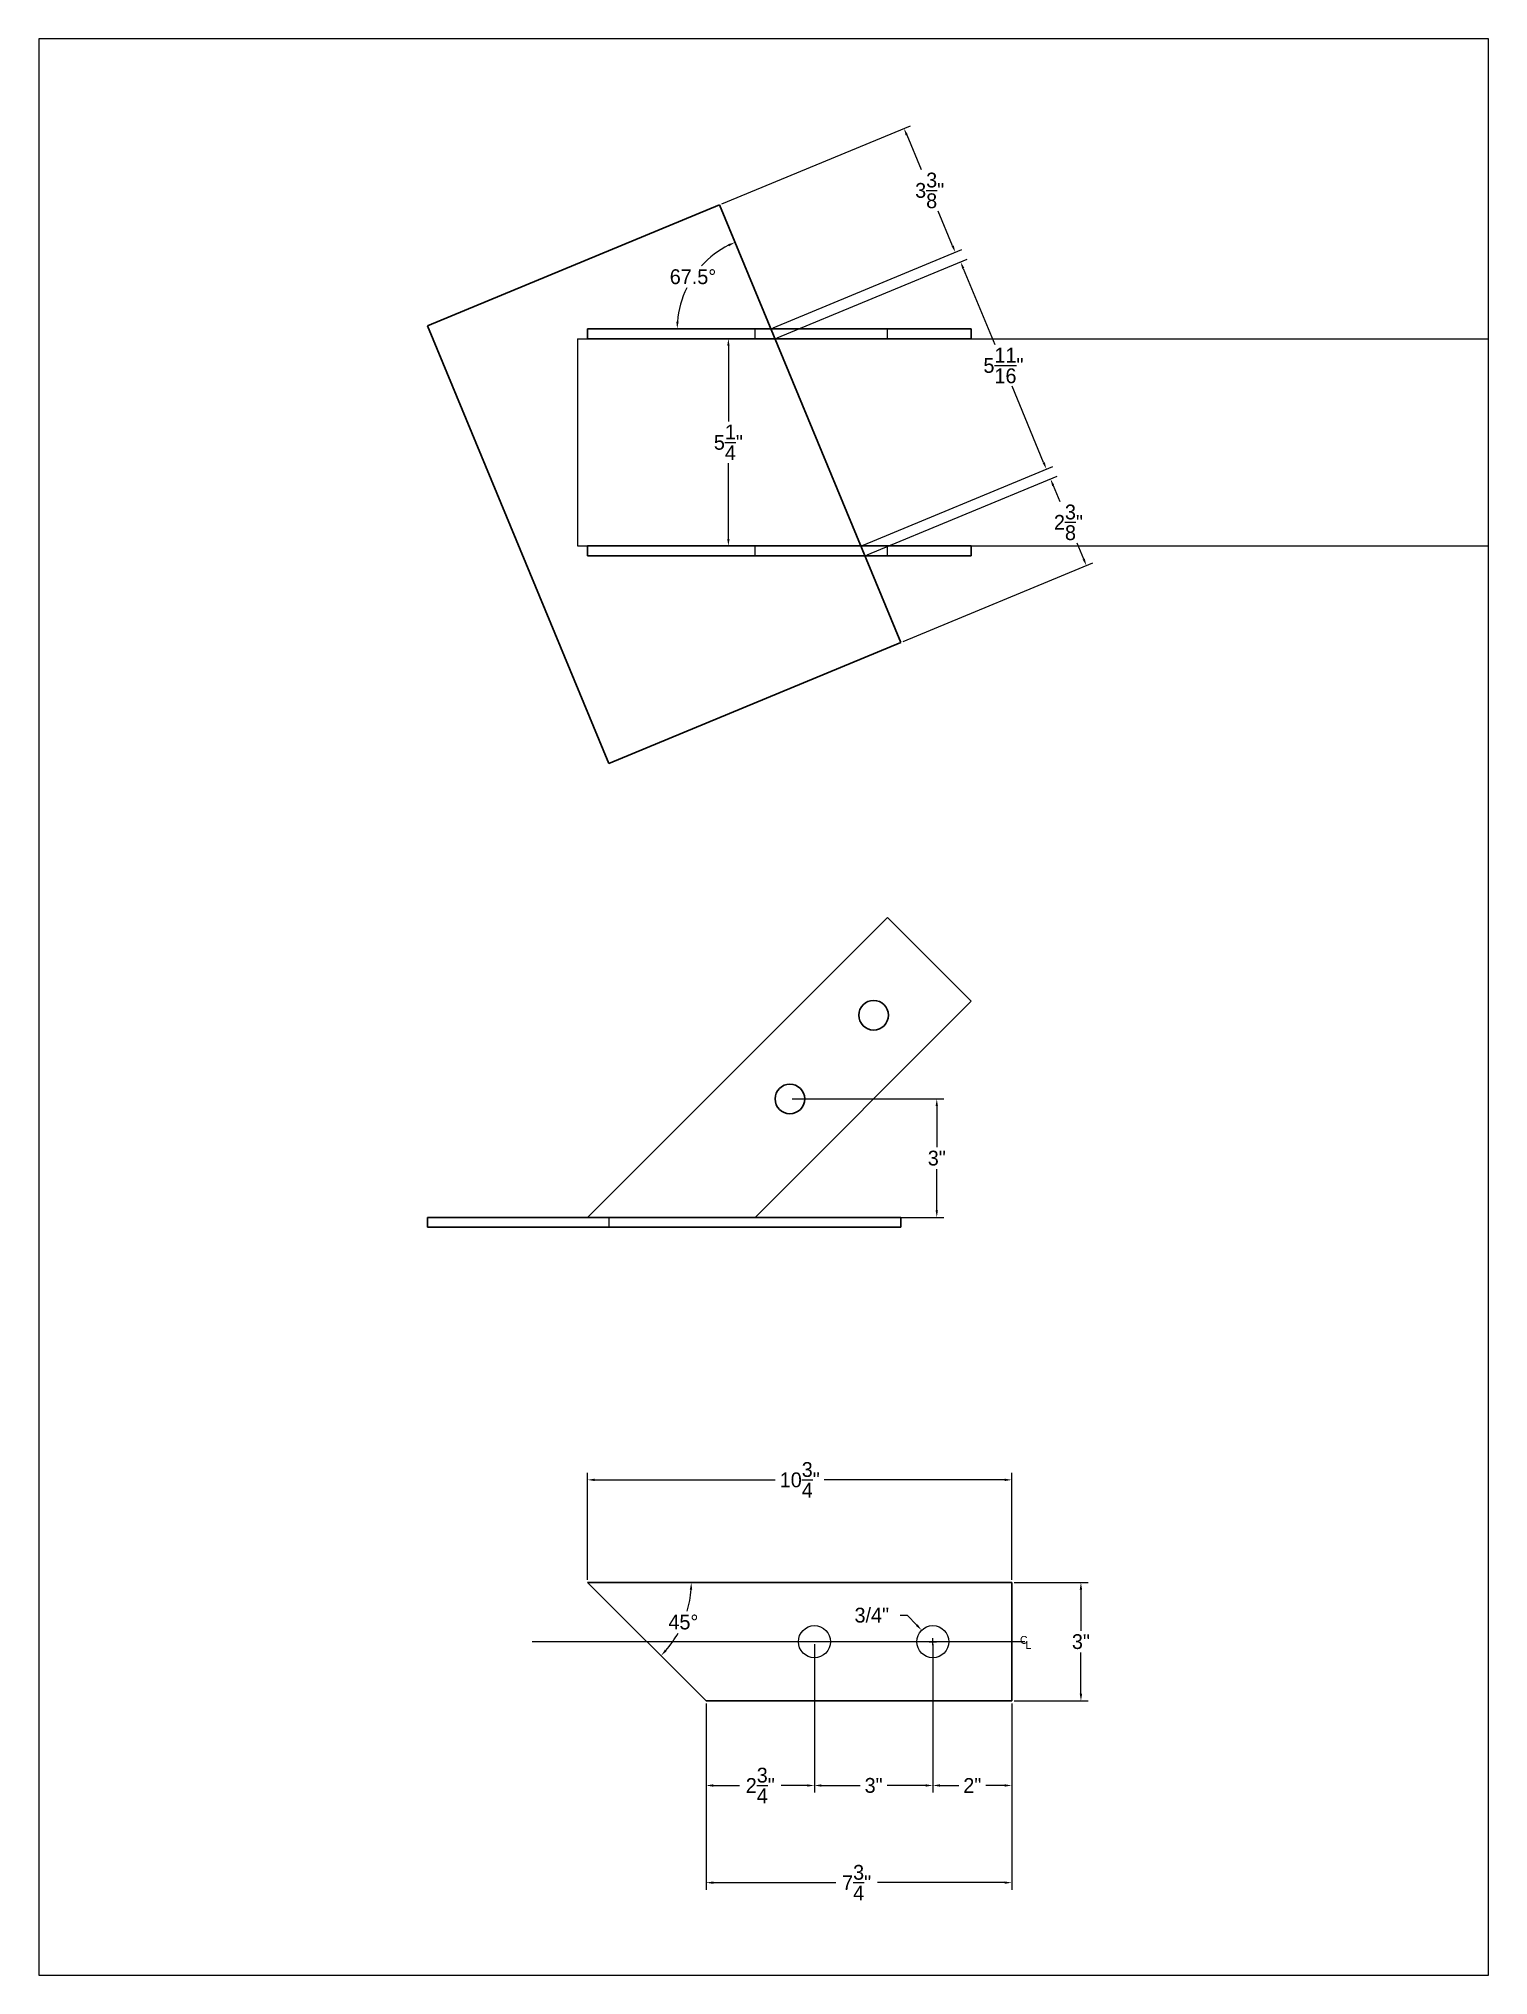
# Paper-space layout 'B2 WEST' of a CAD drawing. Header units: inches. Extents: x 0 to 7.9, y 0 to 10.6.
# The model-space entities are those that its viewports show. They can reach past a viewport. Long polylines and large blocks are cut down to what shows.
import ezdxf

# ---------------------------------------------------------------- set-up
doc = ezdxf.new("R2010")
doc.units = ezdxf.units.IN
doc.header["$MEASUREMENT"] = 0
doc.linetypes.add('CENTER', pattern=[2, 1.25, -0.25, 0.25, -0.25])
doc.linetypes.add('HIDDEN', pattern=[0.375, 0.25, -0.125])
for name, color, linetype in [('DIMENSIONS', 3, 'Continuous'), ('DIMENSIONS @ 1', 3, 'Continuous'), ('STEEL_TEXT', 7, 'Continuous')]:
    doc.layers.add(name, color=color, linetype=linetype)
doc.layers.add('FLOOR BEAMS', color=3, linetype='HIDDEN', lineweight=20)
doc.layers.add('STEEL', color=5, linetype='Continuous', lineweight=20)
doc.dimstyles.new('Annotative', dxfattribs={"dimscale": 0, "dimtxt": 0.18, "dimasz": 0.18, "dimexe": 0.18, "dimexo": 0.0625, "dimgap": 0.09, "dimtad": 0, "dimtih": 1, "dimtoh": 1, "dimdec": 4, "dimzin": 0, "dimdsep": 46, "dimtxsty": 'Standard', "dimcen": 0.09, "dimadec": 0, "dimazin": 0, "dimtfac": 1, "dimtdec": 4, "dimtofl": 0, "dimtmove": 0, "dimatfit": 3, "dimfxl": 1, "dimtolj": 1, "dimtzin": 0, "dimarcsym": 0})

# ---------------------------------------------------------------- blocks, each defined once
blk = doc.blocks.new('*D77')
at = {"layer": 'DIMENSIONS', "color": 0, "lineweight": -2}
for p, q in [((24658.941, 13901.361), (24658.941, 13904.077)), ((24659.121, 13903.897), (24663.692, 13903.897)), ((24669.504, 13903.897), (24664.934, 13903.897)), ((24669.684, 13901.361), (24669.684, 13904.077))]:
    blk.add_line(p, q, dxfattribs=at)
at = {"layer": 'DIMENSIONS', "color": 0, "lineweight": 9}
for points in [[(24659.121, 13903.927), (24659.121, 13903.867), (24658.941, 13903.897)], [(24669.504, 13903.927), (24669.504, 13903.867), (24669.684, 13903.897)]]:
    blk.add_solid(points, dxfattribs=at)
at = {"layer": 'DIMENSIONS', "color": 0, "insert": (24664.313, 13903.897), "char_height": 0.375, "attachment_point": 5}
blk.add_mtext('\\A1;10{\\H1.000000x;\\S3/4;}"', dxfattribs=at)
blk = doc.blocks.new('*D78')
at = {"layer": 'DIMENSIONS', "color": 0, "lineweight": -2}
for p, q in [((24661.941, 13898.236), (24661.941, 13893.515)), ((24669.684, 13898.236), (24669.684, 13893.515)), ((24662.121, 13893.695), (24665.226, 13893.695)), ((24669.504, 13893.695), (24666.281, 13893.695))]:
    blk.add_line(p, q, dxfattribs=at)
at = {"layer": 'DIMENSIONS', "color": 0, "lineweight": 9}
for points in [[(24662.121, 13893.725), (24662.121, 13893.665), (24661.941, 13893.695)], [(24669.504, 13893.725), (24669.504, 13893.665), (24669.684, 13893.695)]]:
    blk.add_solid(points, dxfattribs=at)
at = {"layer": 'DIMENSIONS', "color": 0, "insert": (24665.754, 13893.695), "char_height": 0.375, "attachment_point": 5}
blk.add_mtext('\\A1;7{\\H1.000000x;\\S3/4;}"', dxfattribs=at)
blk = doc.blocks.new('*D79')
at = {"layer": 'DIMENSIONS', "color": 0, "lineweight": -2}
for p, q in [((24669.747, 13901.298), (24671.615, 13901.298)), ((24671.435, 13901.118), (24671.435, 13900.076)), ((24671.435, 13898.478), (24671.435, 13899.521)), ((24669.747, 13898.298), (24671.615, 13898.298))]:
    blk.add_line(p, q, dxfattribs=at)
at = {"layer": 'DIMENSIONS', "color": 0, "lineweight": 9}
for points in [[(24671.405, 13901.118), (24671.465, 13901.118), (24671.435, 13901.298)], [(24671.405, 13898.478), (24671.465, 13898.478), (24671.435, 13898.298)]]:
    blk.add_solid(points, dxfattribs=at)
at = {"layer": 'DIMENSIONS', "color": 0, "insert": (24671.435, 13899.798), "char_height": 0.375, "attachment_point": 5}
blk.add_mtext('\\A1;3"', dxfattribs=at)
blk = doc.blocks.new('*D80')
at = {"layer": 'DIMENSIONS', "color": 0, "lineweight": -2}
for p, q in [((24667.684, 13899.736), (24667.684, 13895.976)), ((24669.684, 13898.236), (24669.684, 13895.976)), ((24667.864, 13896.156), (24668.344, 13896.156)), ((24669.504, 13896.156), (24669.024, 13896.156))]:
    blk.add_line(p, q, dxfattribs=at)
at = {"layer": 'DIMENSIONS', "color": 0, "lineweight": 9}
for points in [[(24667.864, 13896.186), (24667.864, 13896.126), (24667.684, 13896.156)], [(24669.504, 13896.186), (24669.504, 13896.126), (24669.684, 13896.156)]]:
    blk.add_solid(points, dxfattribs=at)
at = {"layer": 'DIMENSIONS', "color": 0, "insert": (24668.684, 13896.156), "char_height": 0.375, "attachment_point": 5}
blk.add_mtext('\\A1;2"', dxfattribs=at)
blk = doc.blocks.new('*D81')
at = {"layer": 'DIMENSIONS', "color": 0, "lineweight": -2}
for p, q in [((24664.684, 13899.736), (24664.684, 13895.976)), ((24667.684, 13899.736), (24667.684, 13895.976)), ((24664.864, 13896.156), (24665.844, 13896.156)), ((24667.504, 13896.156), (24666.524, 13896.156))]:
    blk.add_line(p, q, dxfattribs=at)
at = {"layer": 'DIMENSIONS', "color": 0, "lineweight": 9}
for points in [[(24664.864, 13896.186), (24664.864, 13896.126), (24664.684, 13896.156)], [(24667.504, 13896.186), (24667.504, 13896.126), (24667.684, 13896.156)]]:
    blk.add_solid(points, dxfattribs=at)
at = {"layer": 'DIMENSIONS', "color": 0, "insert": (24666.184, 13896.156), "char_height": 0.375, "attachment_point": 5}
blk.add_mtext('\\A1;3"', dxfattribs=at)
blk = doc.blocks.new('*D82')
at = {"layer": 'DIMENSIONS', "color": 0, "lineweight": -2}
for p, q in [((24664.684, 13899.736), (24664.684, 13895.976)), ((24661.941, 13898.236), (24661.941, 13895.976)), ((24662.121, 13896.156), (24662.785, 13896.156)), ((24664.504, 13896.156), (24663.84, 13896.156))]:
    blk.add_line(p, q, dxfattribs=at)
at = {"layer": 'DIMENSIONS', "color": 0, "lineweight": 9}
for points in [[(24662.121, 13896.186), (24662.121, 13896.126), (24661.941, 13896.156)], [(24664.504, 13896.186), (24664.504, 13896.126), (24664.684, 13896.156)]]:
    blk.add_solid(points, dxfattribs=at)
at = {"layer": 'DIMENSIONS', "color": 0, "insert": (24663.313, 13896.156), "char_height": 0.375, "attachment_point": 5}
blk.add_mtext('\\A1;2{\\H1.000000x;\\S3/4;}"', dxfattribs=at)
blk = doc.blocks.new('*D83')
at = {"layer": 'DIMENSIONS', "color": 0, "lineweight": -2}
for start, end in [(343.9226, 356.0691), (318.9309, 330.7625)]:
    blk.add_arc((24658.941, 13901.298), 2.624, start, end, dxfattribs=at)
at = {"layer": 'DIMENSIONS', "color": 0, "lineweight": 9}
for points in [[(24661.529, 13901.119), (24661.589, 13901.117), (24661.566, 13901.298)], [(24660.942, 13899.554), (24660.898, 13899.595), (24660.797, 13899.443)]]:
    blk.add_solid(points, dxfattribs=at)
at = {"layer": 'DIMENSIONS', "color": 0, "insert": (24661.366, 13900.294), "char_height": 0.375, "attachment_point": 5}
blk.add_mtext('\\A1;45°', dxfattribs=at)
blk = doc.blocks.new('*D84')
at = {"layer": 'DIMENSIONS', "color": 0, "lineweight": -2}
for p, q in [((24664.125, 13913.544), (24667.964, 13913.544)), ((24667.784, 13913.364), (24667.784, 13912.321)), ((24667.784, 13910.724), (24667.784, 13911.766)), ((24663.747, 13910.544), (24667.964, 13910.544))]:
    blk.add_line(p, q, dxfattribs=at)
at = {"layer": 'DIMENSIONS', "color": 0, "lineweight": 9}
for points in [[(24667.754, 13913.364), (24667.814, 13913.364), (24667.784, 13913.544)], [(24667.754, 13910.724), (24667.814, 13910.724), (24667.784, 13910.544)]]:
    blk.add_solid(points, dxfattribs=at)
at = {"layer": 'DIMENSIONS', "color": 0, "insert": (24667.784, 13912.044), "char_height": 0.375, "attachment_point": 5}
blk.add_mtext('\\A1;3"', dxfattribs=at)
blk = doc.blocks.new('*D69')
at = {"layer": 'DIMENSIONS', "color": 0, "lineweight": -2}
for p, q in [((24658.941, 13901.361), (24658.941, 13904.077)), ((24659.121, 13903.897), (24663.692, 13903.897)), ((24669.504, 13903.897), (24664.934, 13903.897)), ((24669.684, 13901.361), (24669.684, 13904.077))]:
    blk.add_line(p, q, dxfattribs=at)
at = {"layer": 'DIMENSIONS', "color": 0, "lineweight": 9}
for points in [[(24659.121, 13903.927), (24659.121, 13903.867), (24658.941, 13903.897)], [(24669.504, 13903.927), (24669.504, 13903.867), (24669.684, 13903.897)]]:
    blk.add_solid(points, dxfattribs=at)
at = {"layer": 'DIMENSIONS', "color": 0, "insert": (24664.313, 13903.897), "char_height": 0.375, "attachment_point": 5}
blk.add_mtext('\\A1;10{\\H1.000000x;\\S3/4;}"', dxfattribs=at)
blk = doc.blocks.new('*D70')
at = {"layer": 'DIMENSIONS', "color": 0, "lineweight": -2}
for p, q in [((24661.941, 13898.236), (24661.941, 13893.515)), ((24669.684, 13898.236), (24669.684, 13893.515)), ((24662.121, 13893.695), (24665.226, 13893.695)), ((24669.504, 13893.695), (24666.281, 13893.695))]:
    blk.add_line(p, q, dxfattribs=at)
at = {"layer": 'DIMENSIONS', "color": 0, "lineweight": 9}
for points in [[(24662.121, 13893.725), (24662.121, 13893.665), (24661.941, 13893.695)], [(24669.504, 13893.725), (24669.504, 13893.665), (24669.684, 13893.695)]]:
    blk.add_solid(points, dxfattribs=at)
at = {"layer": 'DIMENSIONS', "color": 0, "insert": (24665.754, 13893.695), "char_height": 0.375, "attachment_point": 5}
blk.add_mtext('\\A1;7{\\H1.000000x;\\S3/4;}"', dxfattribs=at)
blk = doc.blocks.new('*D71')
at = {"layer": 'DIMENSIONS', "color": 0, "lineweight": -2}
for p, q in [((24669.747, 13901.298), (24671.615, 13901.298)), ((24671.435, 13901.118), (24671.435, 13900.076)), ((24671.435, 13898.478), (24671.435, 13899.521)), ((24669.747, 13898.298), (24671.615, 13898.298))]:
    blk.add_line(p, q, dxfattribs=at)
at = {"layer": 'DIMENSIONS', "color": 0, "lineweight": 9}
for points in [[(24671.405, 13901.118), (24671.465, 13901.118), (24671.435, 13901.298)], [(24671.405, 13898.478), (24671.465, 13898.478), (24671.435, 13898.298)]]:
    blk.add_solid(points, dxfattribs=at)
at = {"layer": 'DIMENSIONS', "color": 0, "insert": (24671.435, 13899.798), "char_height": 0.375, "attachment_point": 5}
blk.add_mtext('\\A1;3"', dxfattribs=at)
blk = doc.blocks.new('*D72')
at = {"layer": 'DIMENSIONS', "color": 0, "lineweight": -2}
for p, q in [((24667.684, 13899.736), (24667.684, 13895.976)), ((24669.684, 13898.236), (24669.684, 13895.976)), ((24667.864, 13896.156), (24668.344, 13896.156)), ((24669.504, 13896.156), (24669.024, 13896.156))]:
    blk.add_line(p, q, dxfattribs=at)
at = {"layer": 'DIMENSIONS', "color": 0, "lineweight": 9}
for points in [[(24667.864, 13896.186), (24667.864, 13896.126), (24667.684, 13896.156)], [(24669.504, 13896.186), (24669.504, 13896.126), (24669.684, 13896.156)]]:
    blk.add_solid(points, dxfattribs=at)
at = {"layer": 'DIMENSIONS', "color": 0, "insert": (24668.684, 13896.156), "char_height": 0.375, "attachment_point": 5}
blk.add_mtext('\\A1;2"', dxfattribs=at)
blk = doc.blocks.new('*D73')
at = {"layer": 'DIMENSIONS', "color": 0, "lineweight": -2}
for p, q in [((24664.684, 13899.736), (24664.684, 13895.976)), ((24667.684, 13899.736), (24667.684, 13895.976)), ((24664.864, 13896.156), (24665.844, 13896.156)), ((24667.504, 13896.156), (24666.524, 13896.156))]:
    blk.add_line(p, q, dxfattribs=at)
at = {"layer": 'DIMENSIONS', "color": 0, "lineweight": 9}
for points in [[(24664.864, 13896.186), (24664.864, 13896.126), (24664.684, 13896.156)], [(24667.504, 13896.186), (24667.504, 13896.126), (24667.684, 13896.156)]]:
    blk.add_solid(points, dxfattribs=at)
at = {"layer": 'DIMENSIONS', "color": 0, "insert": (24666.184, 13896.156), "char_height": 0.375, "attachment_point": 5}
blk.add_mtext('\\A1;3"', dxfattribs=at)
blk = doc.blocks.new('*D74')
at = {"layer": 'DIMENSIONS', "color": 0, "lineweight": -2}
for p, q in [((24664.684, 13899.736), (24664.684, 13895.976)), ((24661.941, 13898.236), (24661.941, 13895.976)), ((24662.121, 13896.156), (24662.785, 13896.156)), ((24664.504, 13896.156), (24663.84, 13896.156))]:
    blk.add_line(p, q, dxfattribs=at)
at = {"layer": 'DIMENSIONS', "color": 0, "lineweight": 9}
for points in [[(24662.121, 13896.186), (24662.121, 13896.126), (24661.941, 13896.156)], [(24664.504, 13896.186), (24664.504, 13896.126), (24664.684, 13896.156)]]:
    blk.add_solid(points, dxfattribs=at)
at = {"layer": 'DIMENSIONS', "color": 0, "insert": (24663.313, 13896.156), "char_height": 0.375, "attachment_point": 5}
blk.add_mtext('\\A1;2{\\H1.000000x;\\S3/4;}"', dxfattribs=at)
blk = doc.blocks.new('*D75')
at = {"layer": 'DIMENSIONS', "color": 0, "lineweight": -2}
for start, end in [(343.9226, 356.0691), (318.9309, 330.7625)]:
    blk.add_arc((24658.941, 13901.298), 2.624, start, end, dxfattribs=at)
at = {"layer": 'DIMENSIONS', "color": 0, "lineweight": 9}
for points in [[(24661.529, 13901.119), (24661.589, 13901.117), (24661.566, 13901.298)], [(24660.942, 13899.554), (24660.898, 13899.595), (24660.797, 13899.443)]]:
    blk.add_solid(points, dxfattribs=at)
at = {"layer": 'DIMENSIONS', "color": 0, "insert": (24661.366, 13900.294), "char_height": 0.375, "attachment_point": 5}
blk.add_mtext('\\A1;45°', dxfattribs=at)
blk = doc.blocks.new('*D175')
at = {"layer": 'DIMENSIONS', "color": 0, "lineweight": -2}
for p, q in [((24666.853, 13900.468), (24667.033, 13900.468)), ((24667.033, 13900.468), (24667.275, 13900.219)), ((24667.594, 13899.798), (24667.774, 13899.798)), ((24667.684, 13899.708), (24667.684, 13899.888))]:
    blk.add_line(p, q, dxfattribs=at)
at = {"layer": 'DIMENSIONS', "color": 0, "lineweight": 30}
blk.add_solid([(24667.297, 13900.239), (24667.254, 13900.198), (24667.401, 13900.089)], dxfattribs=at)
at = {"layer": 'DIMENSIONS', "color": 0, "insert": (24666.138, 13900.468), "char_height": 0.375, "attachment_point": 5}
blk.add_mtext('\\A1;3/4"', dxfattribs=at)
blk = doc.blocks.new('*D254')
at = {"layer": 'DIMENSIONS', "color": 0, "lineweight": -2}
for p, q in [((24662.338, 13936.214), (24667.12, 13938.195)), ((24667.023, 13937.96), (24667.386, 13937.084)), ((24668.185, 13935.152), (24667.823, 13936.029)), ((24663.638, 13933.074), (24668.421, 13935.055))]:
    blk.add_line(p, q, dxfattribs=at)
at = {"layer": 'DIMENSIONS', "color": 0, "lineweight": 9}
for points in [[(24667.05, 13937.971), (24666.995, 13937.948), (24666.954, 13938.126)], [(24668.213, 13935.164), (24668.158, 13935.141), (24668.254, 13934.986)]]:
    blk.add_solid(points, dxfattribs=at)
at = {"layer": 'DIMENSIONS', "color": 0, "insert": (24667.604, 13936.556), "char_height": 0.375, "attachment_point": 5}
blk.add_mtext('\\A1;3{\\H1.000000x;\\S3/8;}"', dxfattribs=at)
blk = doc.blocks.new('*D256')
at = {"layer": 'DIMENSIONS', "color": 0, "lineweight": -2}
for p, q in [((24666.023, 13927.324), (24670.831, 13929.315)), ((24670.733, 13929.08), (24670.9, 13928.676)), ((24671.505, 13927.217), (24671.337, 13927.621)), ((24666.932, 13925.129), (24671.74, 13927.12))]:
    blk.add_line(p, q, dxfattribs=at)
at = {"layer": 'DIMENSIONS', "color": 0, "lineweight": 9}
for points in [[(24670.761, 13929.092), (24670.705, 13929.069), (24670.664, 13929.246)], [(24671.532, 13927.229), (24671.477, 13927.206), (24671.574, 13927.051)]]:
    blk.add_solid(points, dxfattribs=at)
at = {"layer": 'DIMENSIONS', "color": 0, "insert": (24671.119, 13928.149), "char_height": 0.375, "attachment_point": 5}
blk.add_mtext('\\A1;2{\\H1.000000x;\\S3/8;}"', dxfattribs=at)
blk = doc.blocks.new('*D257')
at = {"layer": 'DIMENSIONS', "color": 0, "lineweight": -2}
for p, q in [((24663.738, 13932.8), (24662.326, 13932.8)), ((24662.506, 13932.62), (24662.506, 13930.703)), ((24662.506, 13927.73), (24662.506, 13929.648)), ((24663.738, 13927.55), (24662.326, 13927.55))]:
    blk.add_line(p, q, dxfattribs=at)
at = {"layer": 'DIMENSIONS', "color": 0, "lineweight": 9}
for points in [[(24662.476, 13932.62), (24662.536, 13932.62), (24662.506, 13932.8)], [(24662.476, 13927.73), (24662.536, 13927.73), (24662.506, 13927.55)]]:
    blk.add_solid(points, dxfattribs=at)
at = {"layer": 'DIMENSIONS', "color": 0, "insert": (24662.506, 13930.175), "char_height": 0.375, "attachment_point": 5}
blk.add_mtext('\\A1;5{\\H1.000000x;\\S1/4;}"', dxfattribs=at)
blk = doc.blocks.new('*D259')
at = {"layer": 'DIMENSIONS', "color": 0, "lineweight": -2}
for start, end in [(116.8496, 137.7336), (153.9879, 175.6504)]:
    blk.add_arc((24663.581, 13933.05), 2.372, start, end, dxfattribs=at)
at = {"layer": 'DIMENSIONS', "color": 0, "lineweight": 9}
for points in [[(24662.497, 13935.193), (24662.522, 13935.139), (24662.673, 13935.241)], [(24661.246, 13933.229), (24661.186, 13933.231), (24661.209, 13933.05)]]:
    blk.add_solid(points, dxfattribs=at)
at = {"layer": 'DIMENSIONS', "color": 0, "insert": (24661.609, 13934.368), "char_height": 0.375, "attachment_point": 5}
blk.add_mtext('\\A1;67.5°', dxfattribs=at)
blk = doc.blocks.new('*D255')
at = {"layer": 'DIMENSIONS', "color": 0, "lineweight": -2}
for p, q in [((24663.742, 13932.824), (24668.552, 13934.816)), ((24668.455, 13934.581), (24669.254, 13932.65)), ((24670.491, 13929.664), (24669.691, 13931.595)), ((24665.916, 13927.574), (24670.727, 13929.566))]:
    blk.add_line(p, q, dxfattribs=at)
at = {"layer": 'DIMENSIONS', "color": 0, "lineweight": 9}
for points in [[(24668.482, 13934.593), (24668.427, 13934.57), (24668.386, 13934.747)], [(24670.519, 13929.675), (24670.464, 13929.652), (24670.56, 13929.497)]]:
    blk.add_solid(points, dxfattribs=at)
at = {"layer": 'DIMENSIONS', "color": 0, "insert": (24669.473, 13932.122), "char_height": 0.375, "attachment_point": 5}
blk.add_mtext('\\A1;5{\\H1.000000x;\\S11/16;}"', dxfattribs=at)

msp = doc.modelspace()

# ---------------------------------------------------------------- linework, layer by layer
at = {"layer": 'FLOOR BEAMS', "ltscale": 10}
for p, q in [((24658.68412, 13932.80006), (24694.43837, 13932.80006)), ((24658.68412, 13927.55006), (24694.43837, 13927.55006))]:
    msp.add_line(p, q, dxfattribs=at)
at = {"layer": 'FLOOR BEAMS', "lineweight": 9, "ltscale": 10}
msp.add_line((24658.68412, 13932.80006), (24658.68412, 13927.55006), dxfattribs=at)
at = {"layer": 'STEEL', "lineweight": 30}
for p, q in [((24654.88886, 13933.12869), (24662.27989, 13936.19016)), ((24662.27989, 13936.19016), (24666.8721, 13925.10361)), ((24654.88886, 13933.12869), (24659.48106, 13922.04214)), ((24658.94148, 13933.05006), (24668.659, 13933.05006)), ((24658.94148, 13932.80006), (24658.94148, 13933.05006)), ((24668.659, 13932.80006), (24658.94148, 13932.80006)), ((24668.659, 13933.05006), (24668.659, 13932.80006)), ((24658.94148, 13927.55006), (24668.659, 13927.55006)), ((24658.94148, 13927.30006), (24658.94148, 13927.55006)), ((24668.659, 13927.30006), (24658.94148, 13927.30006)), ((24668.659, 13927.55006), (24668.659, 13927.30006)), ((24659.48106, 13922.04214), (24666.8721, 13925.10361)), ((24666.53767, 13918.14008), (24658.94148, 13910.54389)), ((24666.53767, 13918.14008), (24658.94148, 13910.54389)), ((24668.659, 13916.01876), (24666.53767, 13918.14008)), ((24668.659, 13916.01876), (24666.53767, 13918.14008)), ((24668.659, 13916.01876), (24663.18412, 13910.54389)), ((24668.659, 13916.01876), (24663.18412, 13910.54389)), ((24666.8721, 13910.54389), (24654.88886, 13910.54389)), ((24654.88886, 13910.54389), (24654.88886, 13910.29389)), ((24663.18412, 13910.54389), (24658.94148, 13910.54389)), ((24663.18412, 13910.54389), (24658.94148, 13910.54389)), ((24666.8721, 13910.54389), (24666.8721, 13910.29389)), ((24666.8721, 13910.29389), (24654.88886, 13910.29389)), ((24669.68412, 13901.29821), (24658.94148, 13901.29821)), ((24661.94148, 13898.29821), (24658.94148, 13901.29821)), ((24669.68412, 13901.29821), (24658.94148, 13901.29821)), ((24661.94148, 13898.29821), (24658.94148, 13901.29821)), ((24669.68412, 13898.29821), (24669.68412, 13901.29821)), ((24669.68412, 13898.29821), (24669.68412, 13901.29821)), ((24669.68412, 13898.29821), (24661.94148, 13898.29821)), ((24669.68412, 13898.29821), (24661.94148, 13898.29821))]:
    msp.add_line(p, q, dxfattribs=at)
at = {"layer": 'STEEL'}
for p, q in [((24663.18412, 13932.80006), (24663.18412, 13933.05006)), ((24666.53767, 13932.80006), (24666.53767, 13933.05006)), ((24663.18412, 13927.30006), (24663.18412, 13927.55006)), ((24666.53767, 13927.30006), (24666.53767, 13927.55006))]:
    msp.add_line(p, q, dxfattribs=at)
at = {"layer": 'STEEL', "lineweight": 9}
msp.add_line((24659.48106, 13910.54389), (24659.48106, 13910.29389), dxfattribs=at)
at = {"layer": 'STEEL', "color": 1, "linetype": 'CENTER'}
msp.add_line((24670.01823, 13899.79821), (24657.53252, 13899.79821), dxfattribs=at)
at = {"layer": 'STEEL', "lineweight": 30}
for centre in [(24666.18412, 13915.66521), (24666.18412, 13915.66521), (24664.0628, 13913.54389), (24664.0628, 13913.54389)]:
    msp.add_circle(centre, 0.375, dxfattribs=at)
at = {"layer": 'STEEL'}
for centre in [(24664.68412, 13899.79821), (24664.68412, 13899.79821), (24667.68412, 13899.79821), (24667.68412, 13899.79821)]:
    msp.add_circle(centre, 0.40625, dxfattribs=at)

# ---------------------------------------------------------------- texts
at = {"layer": 'STEEL_TEXT', "char_height": 0.2, "width": 0.6997181, "attachment_point": 3}
for s, insert in [('C', (24670.08349, 13899.94321)), ('L', (24670.18241, 13899.81599)), ('L', (24670.18241, 13899.81599))]:
    msp.add_mtext(s, dxfattribs=dict(at, insert=insert))

# ---------------------------------------------------------------- dimensions: what is measured, and where the dimension line sits
at = {"layer": 'DIMENSIONS @ 1'}
for p1, p2, distance, picture, middle in [((24662.27989, 13936.19016), (24663.58057, 13933.05006), 5.05888, '*D254', (24667.60403, 13936.55606)), ((24663.68412, 13932.80006), (24665.85874, 13927.55006), 5.08888, '*D255', (24669.47295, 13932.12249)), ((24665.96539, 13927.30006), (24666.87474, 13925.1047), 5.08603, '*D256', (24671.11894, 13928.14872)), ((24669.68412, 13901.29821), (24658.94148, 13901.29821), -2.59903, '*D77', (24664.3128, 13903.89723)), ((24669.68412, 13901.29821), (24658.94148, 13901.29821), -2.59903, '*D69', (24664.3128, 13903.89723)), ((24669.68412, 13901.29821), (24669.68412, 13898.29821), 1.75122, '*D79', (24671.43534, 13899.79821)), ((24669.68412, 13901.29821), (24669.68412, 13898.29821), 1.75122, '*D71', (24671.43534, 13899.79821))]:
    dim = msp.add_aligned_dim(p1=p1, p2=p2, distance=distance, dimstyle='Annotative', override={"dimscale": 1, "dimtxt": 0.375, "dimlunit": 4, "dimtix": 0, "dimtofl": 0, "dimtmove": 0, "dimatfit": 3}, dxfattribs=at)
    dim.commit()
    dim.dimension.update_dxf_attribs({"geometry": picture, "text_midpoint": middle})
for base, line1, line2, override, picture, middle in [((24661.90358, 13934.72705), ((24658.94148, 13933.05006), (24668.659, 13933.05006)), ((24662.27989, 13936.19016), (24666.8721, 13925.10361)), {"dimscale": 1, "dimtxt": 0.375, "dimlunit": 4, "dimadec": 1, "dimtix": 0, "dimtofl": 0, "dimtmove": 0, "dimatfit": 3}, '*D259', (24661.60864, 13934.36766)), ((24661.21408, 13899.98612), ((24661.94148, 13898.29821), (24658.94148, 13901.29821)), ((24669.68412, 13901.29821), (24658.94148, 13901.29821)), {"dimscale": 1, "dimtxt": 0.375, "dimlunit": 4, "dimtix": 0, "dimtofl": 0, "dimtmove": 0, "dimatfit": 3}, '*D83', (24661.3659, 13900.29398)), ((24661.47623, 13900.61902), ((24661.94148, 13898.29821), (24658.94148, 13901.29821)), ((24669.68412, 13901.29821), (24658.94148, 13901.29821)), {"dimscale": 1, "dimtxt": 0.375, "dimlunit": 4, "dimtix": 0, "dimtofl": 0, "dimtmove": 0, "dimatfit": 3}, '*D75', (24661.3659, 13900.29398))]:
    dim = msp.add_angular_dim_2l(base=base, line1=line1, line2=line2, dimstyle='Annotative', override=override, dxfattribs=at)
    dim.commit()
    dim.dimension.update_dxf_attribs({"geometry": picture, "text_midpoint": middle})
for base, p1, p2, angle, picture, middle, dimtype in [((24662.50615, 13927.55006), (24663.80024, 13932.80006), (24663.80024, 13927.55006), 90, '*D257', (24662.50615, 13930.17506), 160), ((24661.94148, 13893.69494), (24669.68412, 13898.29821), (24661.94148, 13898.29821), 180, '*D78', (24665.75367, 13893.69494), 129), ((24661.94148, 13893.69494), (24669.68412, 13898.29821), (24661.94148, 13898.29821), 180, '*D70', (24665.75367, 13893.69494), 129)]:
    dim = msp.add_linear_dim(base=base, p1=p1, p2=p2, angle=angle, dimstyle='Annotative', override={"dimscale": 1, "dimtxt": 0.375, "dimlunit": 4, "dimtix": 0, "dimtofl": 0, "dimtmove": 0, "dimatfit": 3}, dxfattribs=at)
    dim.commit()
    dim.dimension.update_dxf_attribs({"geometry": picture, "text_midpoint": middle, "dimtype": dimtype})
for base, p1, p2, angle, override, picture, middle in [((24667.78405, 13910.54389), (24664.0628, 13913.54389), (24663.68412, 13910.54389), 90, {"dimscale": 1, "dimtxt": 0.375, "dimlunit": 4, "dimtix": 0, "dimtofl": 0, "dimtmove": 0, "dimatfit": 3}, '*D84', (24667.78405, 13912.04389)), ((24661.94148, 13896.15593), (24664.68412, 13899.79821), (24661.94148, 13898.29821), 180, {"dimscale": 1, "dimtxt": 0.375, "dimlunit": 4, "dimtix": 0, "dimtofl": 0, "dimtmove": 1, "dimatfit": 3}, '*D82', (24663.3128, 13896.15593)), ((24661.94148, 13896.15593), (24664.68412, 13899.79821), (24661.94148, 13898.29821), 180, {"dimscale": 1, "dimtxt": 0.375, "dimlunit": 4, "dimtix": 0, "dimtofl": 0, "dimtmove": 1, "dimatfit": 3}, '*D74', (24663.3128, 13896.15593)), ((24664.68412, 13896.15593), (24667.68412, 13899.79821), (24664.68412, 13899.79821), 180, {"dimscale": 1, "dimtxt": 0.375, "dimlunit": 4, "dimtix": 0, "dimtofl": 0, "dimtmove": 1, "dimatfit": 3}, '*D81', (24666.18412, 13896.15593)), ((24664.68412, 13896.15593), (24667.68412, 13899.79821), (24664.68412, 13899.79821), 180, {"dimscale": 1, "dimtxt": 0.375, "dimlunit": 4, "dimtix": 0, "dimtofl": 0, "dimtmove": 1, "dimatfit": 3}, '*D73', (24666.18412, 13896.15593)), ((24667.68412, 13896.15593), (24669.68412, 13898.29821), (24667.68412, 13899.79821), 180, {"dimscale": 1, "dimtxt": 0.375, "dimlunit": 4, "dimtix": 0, "dimtofl": 0, "dimtmove": 0, "dimatfit": 3}, '*D80', (24668.68412, 13896.15593)), ((24667.68412, 13896.15593), (24669.68412, 13898.29821), (24667.68412, 13899.79821), 180, {"dimscale": 1, "dimtxt": 0.375, "dimlunit": 4, "dimtix": 0, "dimtofl": 0, "dimtmove": 0, "dimatfit": 3}, '*D72', (24668.68412, 13896.15593))]:
    dim = msp.add_linear_dim(base=base, p1=p1, p2=p2, angle=angle, dimstyle='Annotative', override=override, dxfattribs=at)
    dim.commit()
    dim.dimension.update_dxf_attribs({"geometry": picture, "text_midpoint": middle})
dim = msp.add_diameter_dim_2p(p1=(24667.9673, 13899.50692), p2=(24667.40094, 13900.08949), text='3/4"', dimstyle='Annotative', override={"dimscale": 1, "dimtxt": 0.375, "dimlunit": 4, "dimtix": 0, "dimtofl": 0, "dimtmove": 0, "dimatfit": 3}, dxfattribs=at)
dim.commit()
dim.dimension.update_dxf_attribs({"geometry": '*D175', "text_midpoint": (24666.13813, 13900.46783), "dimtype": 163})

psp = doc.layouts.new('B2 WEST')

# ---------------------------------------------------------------- viewports
at = {"layer": 'STEEL', "lineweight": 9}
psp.add_viewport(center=(3.969, 5.302), size=(7.938, 10.6042), view_center_point=(24663.39621, 13915.873), view_height=49.048097, dxfattribs=at)

doc.saveas('drawing.dxf')
